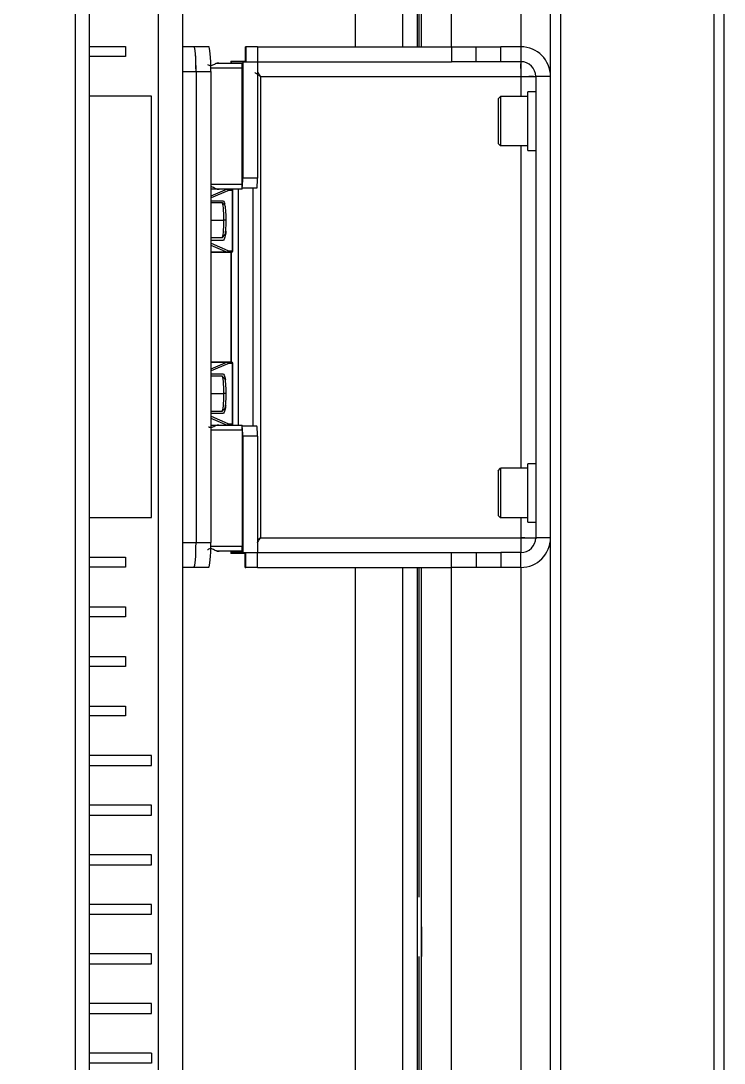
# Model space of a CAD drawing. Header units: millimetres. Extents: x -15291 to 293567, y -98510 to 49398.
# Drawn here: x 50208.5 to 50350.3, y 25559.3 to 25769.6 of the extents above; entities that cross this region are included whole.
import ezdxf

# ---------------------------------------------------------------- set-up
doc = ezdxf.new("R2010")
doc.units = ezdxf.units.MM
doc.header["$LTSCALE"] = 50
doc.header["$MEASUREMENT"] = 0
doc.linetypes.add('PHANTOM2', pattern=[1.25, 0.625, -0.125, 0.125, -0.125, 0.125, -0.125])
doc.layers.add('DV16_Standard', color=7, linetype='CONTINUOUS')

msp = doc.modelspace()

# ---------------------------------------------------------------- linework, layer by layer
at = {"layer": 'DV16_Standard', "color": 7, "linetype": 'Continuous', "ltscale": 254}
for p, q in [((50317.34, 25966.95), (50317.34, 25456.7)), ((50317.34, 25966.95), (50317.34, 25456.7)), ((50348.34, 25456.7), (50348.34, 25966.95)), ((50315.34, 25458.32), (50315.34, 25965.32)), ((50315.34, 25458.32), (50315.34, 25965.32)), ((50350.34, 25458.32), (50350.34, 25965.32)), ((50222.29, 25921.37), (50222.29, 25502.37)), ((50219.56, 25504.37), (50219.56, 25919.37)), ((50288.53, 25764.32), (50288.53, 25897.34)), ((50289.34, 25764.32), (50289.34, 25898.82)), ((50295.34, 25764.32), (50295.34, 25898.82)), ((50309.34, 25898.82), (50309.34, 25764.32)), ((50285.53, 25764.32), (50285.53, 25895.82)), ((50236.19, 25871.37), (50236.19, 25552.37)), ((50241.17, 25552.37), (50241.17, 25871.37)), ((50275.97, 25871.37), (50275.97, 25764.32)), ((50288.84, 25764.32), (50288.84, 25830.82)), ((50222.29, 25764.37), (50229.65, 25764.37)), ((50229.65, 25764.37), (50229.65, 25762.37)), ((50241.17, 25764.37), (50243.42, 25764.37)), ((50241.17, 25764.37), (50243.42, 25764.37)), ((50243.42, 25764.37), (50246.41, 25764.37)), ((50253.76, 25764.32), (50253.92, 25764.32)), ((50253.76, 25764.32), (50253.76, 25761.46)), ((50256.25, 25764.32), (50253.92, 25764.32)), ((50253.92, 25764.32), (50253.92, 25761.32)), ((50256.25, 25764.32), (50295.34, 25764.32)), ((50256.25, 25764.32), (50256.25, 25761.32)), ((50295.34, 25764.32), (50300.34, 25764.32)), ((50295.34, 25764.32), (50295.34, 25761.32)), ((50295.34, 25764.32), (50295.34, 25761.32)), ((50300.34, 25764.32), (50305.34, 25764.32)), ((50300.34, 25761.32), (50300.34, 25764.32)), ((50309.34, 25764.32), (50305.34, 25764.32)), ((50305.34, 25761.32), (50305.34, 25764.32)), ((50309.34, 25764.32), (50309.34, 25761.32)), ((50229.65, 25762.37), (50222.29, 25762.37)), ((50248.07, 25761.02), (50253.09, 25761.02)), ((50248.48, 25761.02), (50248.1, 25761.02)), ((50248.48, 25761.02), (50248.5, 25761.02)), ((50250.88, 25761.46), (50250.91, 25761.32)), ((50250.88, 25761.46), (50253.76, 25761.46)), ((50250.88, 25761.46), (50250.88, 25761.02)), ((50250.91, 25761.32), (50250.91, 25761.02)), ((50253.26, 25761.32), (50250.91, 25761.32)), ((50253.26, 25761.32), (50253.26, 25737.82)), ((50253.26, 25761.32), (50256.25, 25761.32)), ((50256.25, 25761.32), (50295.34, 25761.32)), ((50256.25, 25761.32), (50256.25, 25737.82)), ((50300.34, 25761.32), (50295.34, 25761.32)), ((50305.34, 25761.32), (50300.34, 25761.32)), ((50309.34, 25761.32), (50305.34, 25761.32)), ((50309.34, 25761.21), (50309.34, 25761.32)), ((50309.34, 25759.94), (50309.34, 25760.9)), ((50241.17, 25759.37), (50243.85, 25759.37)), ((50243.85, 25759.37), (50243.85, 25664.37)), ((50243.85, 25759.37), (50246.84, 25759.37)), ((50243.85, 25759.37), (50243.85, 25664.37)), ((50253.17, 25760.02), (50246.84, 25760.02)), ((50246.84, 25759.37), (50246.84, 25664.37)), ((50253.17, 25736.62), (50253.17, 25760.02)), ((50256.88, 25758.32), (50309.34, 25758.32)), ((50256.88, 25758.32), (50256.88, 25665.32)), ((50309.34, 25758.32), (50309.34, 25754.32)), ((50311.91, 25758.32), (50310.95, 25758.32)), ((50312.34, 25758.32), (50312.22, 25758.32)), ((50315.34, 25758.32), (50312.34, 25758.32)), ((50312.34, 25758.32), (50312.34, 25665.32)), ((50234.88, 25754.37), (50222.29, 25754.37)), ((50234.88, 25669.37), (50234.88, 25754.37)), ((50304.74, 25753.82), (50305.24, 25754.32)), ((50305.24, 25754.32), (50305.24, 25744.32)), ((50310.74, 25754.32), (50305.24, 25754.32)), ((50310.74, 25743.42), (50310.74, 25755.22)), ((50312.34, 25755.22), (50310.74, 25755.22)), ((50304.74, 25753.82), (50304.74, 25744.82)), ((50304.74, 25744.82), (50305.24, 25744.32)), ((50310.74, 25744.32), (50305.24, 25744.32)), ((50309.34, 25744.32), (50309.34, 25679.32)), ((50310.74, 25743.42), (50312.34, 25743.42)), ((50256.25, 25737.82), (50253.26, 25737.82)), ((50246.84, 25736.62), (50253.17, 25736.62)), ((50250.12, 25735.62), (50246.84, 25735.62)), ((50250.12, 25735.62), (50246.84, 25734.22)), ((50246.94, 25733.91), (50250.36, 25735.37)), ((50253.09, 25735.62), (50248.07, 25735.62)), ((50248.09, 25735.62), (50248.5, 25735.62)), ((50251.18, 25735.37), (50250.36, 25735.37)), ((50251.28, 25735.37), (50251.18, 25735.37)), ((50251.18, 25723.17), (50251.18, 25735.37)), ((50251.28, 25723.17), (50251.28, 25735.37)), ((50252.39, 25688.02), (50252.39, 25735.62)), ((50256.08, 25735.82), (50253.14, 25735.82)), ((50255.38, 25687.82), (50255.38, 25735.82)), ((50247.02, 25733.27), (50249.25, 25733.27)), ((50249.16, 25732.87), (50246.84, 25732.87)), ((50249.69, 25732.36), (50249.19, 25732.86)), ((50246.84, 25729.37), (50249.47, 25729.37)), ((50249.92, 25729.37), (50249.47, 25729.37)), ((50246.84, 25725.87), (50249.16, 25725.87)), ((50250.36, 25723.17), (50246.94, 25724.64)), ((50249.25, 25725.27), (50247.02, 25725.27)), ((50249.19, 25725.89), (50249.69, 25726.38)), ((50246.84, 25724.32), (50250.12, 25722.92)), ((50250.12, 25722.92), (50246.84, 25722.92)), ((50246.84, 25722.92), (50250.12, 25722.92)), ((50250.12, 25722.92), (50250.93, 25722.92)), ((50250.36, 25723.17), (50251.18, 25723.17)), ((50250.88, 25722.92), (50250.88, 25700.72)), ((50250.91, 25722.92), (50250.91, 25700.72)), ((50250.93, 25722.92), (50251.03, 25722.92)), ((50251.18, 25723.17), (50251.28, 25723.17)), ((50246.84, 25700.72), (50250.12, 25700.72)), ((50250.12, 25700.72), (50246.84, 25700.72)), ((50250.12, 25700.72), (50246.84, 25699.32)), ((50246.94, 25699.01), (50250.36, 25700.47)), ((50250.93, 25700.72), (50250.12, 25700.72)), ((50251.18, 25700.47), (50250.36, 25700.47)), ((50250.93, 25700.72), (50251.03, 25700.72)), ((50251.28, 25700.47), (50251.18, 25700.47)), ((50251.18, 25688.27), (50251.18, 25700.47)), ((50251.28, 25688.27), (50251.28, 25700.47)), ((50249.16, 25697.87), (50246.84, 25697.87)), ((50247.02, 25698.37), (50249.25, 25698.37)), ((50249.69, 25697.36), (50249.19, 25697.86)), ((50246.84, 25694.37), (50249.47, 25694.37)), ((50249.92, 25694.37), (50249.47, 25694.37)), ((50249.19, 25690.89), (50249.69, 25691.38)), ((50246.84, 25690.87), (50249.16, 25690.87)), ((50246.84, 25689.42), (50250.12, 25688.02)), ((50250.36, 25688.27), (50246.94, 25689.74)), ((50249.25, 25690.37), (50247.02, 25690.37)), ((50246.84, 25688.02), (50250.12, 25688.02)), ((50253.17, 25687.02), (50246.84, 25687.02)), ((50248.07, 25688.02), (50253.09, 25688.02)), ((50248.48, 25688.02), (50248.1, 25688.02)), ((50248.48, 25688.02), (50248.5, 25688.02)), ((50250.36, 25688.27), (50251.18, 25688.27)), ((50251.18, 25688.27), (50251.28, 25688.27)), ((50256.08, 25687.82), (50253.14, 25687.82)), ((50253.17, 25687.02), (50253.17, 25663.62)), ((50256.25, 25685.82), (50253.26, 25685.82)), ((50253.26, 25685.82), (50253.26, 25662.32)), ((50256.25, 25685.82), (50256.25, 25662.32)), ((50304.74, 25678.82), (50305.24, 25679.32)), ((50304.74, 25678.82), (50304.74, 25669.82)), ((50305.24, 25679.32), (50305.24, 25669.32)), ((50310.74, 25679.32), (50305.24, 25679.32)), ((50310.74, 25668.42), (50310.74, 25680.22)), ((50312.34, 25680.22), (50310.74, 25680.22)), ((50222.29, 25669.37), (50234.88, 25669.37)), ((50304.74, 25669.82), (50305.24, 25669.32)), ((50310.74, 25669.32), (50305.24, 25669.32)), ((50309.34, 25669.32), (50309.34, 25665.32)), ((50310.74, 25668.42), (50312.34, 25668.42)), ((50241.17, 25664.37), (50243.85, 25664.37)), ((50243.85, 25664.37), (50246.84, 25664.37)), ((50256.88, 25665.32), (50309.34, 25665.32)), ((50309.34, 25665.32), (50309.34, 25662.32)), ((50315.34, 25665.32), (50312.34, 25665.32)), ((50246.84, 25663.62), (50253.17, 25663.62)), ((50253.09, 25662.62), (50248.07, 25662.62)), ((50248.09, 25662.62), (50248.5, 25662.62)), ((50250.88, 25662.62), (50250.88, 25662.19)), ((50250.88, 25662.19), (50250.91, 25662.32)), ((50250.88, 25662.19), (50253.76, 25662.19)), ((50250.91, 25662.62), (50250.91, 25662.32)), ((50253.26, 25662.32), (50250.91, 25662.32)), ((50253.26, 25662.32), (50256.25, 25662.32)), ((50253.76, 25659.32), (50253.76, 25662.19)), ((50253.92, 25659.32), (50253.92, 25662.32)), ((50256.25, 25659.32), (50256.25, 25662.32)), ((50256.25, 25662.32), (50295.34, 25662.32)), ((50295.34, 25659.32), (50295.34, 25662.32)), ((50295.34, 25659.32), (50295.34, 25662.32)), ((50295.34, 25662.32), (50300.34, 25662.32)), ((50300.34, 25662.32), (50305.34, 25662.32)), ((50300.34, 25662.32), (50300.34, 25659.32)), ((50309.34, 25662.32), (50305.34, 25662.32)), ((50305.34, 25662.32), (50305.34, 25659.32)), ((50309.34, 25659.32), (50309.34, 25662.32)), ((50222.29, 25661.37), (50229.65, 25661.37)), ((50229.65, 25661.37), (50229.65, 25659.37)), ((50229.65, 25659.37), (50222.29, 25659.37)), ((50241.17, 25659.37), (50243.42, 25659.37)), ((50241.17, 25659.37), (50243.42, 25659.37)), ((50243.42, 25659.37), (50246.41, 25659.37)), ((50253.76, 25659.32), (50253.92, 25659.32)), ((50256.25, 25659.32), (50253.92, 25659.32)), ((50256.25, 25659.32), (50295.34, 25659.32)), ((50275.97, 25659.32), (50275.97, 25552.37)), ((50285.53, 25527.82), (50285.53, 25659.32)), ((50288.53, 25526.31), (50288.53, 25659.32)), ((50288.84, 25592.82), (50288.84, 25659.32)), ((50289.34, 25524.82), (50289.34, 25659.32)), ((50295.34, 25524.82), (50295.34, 25659.32)), ((50300.34, 25659.32), (50295.34, 25659.32)), ((50305.34, 25659.32), (50300.34, 25659.32)), ((50309.34, 25659.32), (50305.34, 25659.32)), ((50309.34, 25659.32), (50309.34, 25524.82)), ((50222.29, 25651.37), (50229.65, 25651.37)), ((50229.65, 25651.37), (50229.65, 25649.37)), ((50229.65, 25649.37), (50222.29, 25649.37)), ((50222.29, 25641.37), (50229.65, 25641.37)), ((50229.65, 25641.37), (50229.65, 25639.37)), ((50229.65, 25639.37), (50222.29, 25639.37)), ((50222.29, 25631.37), (50229.65, 25631.37)), ((50229.65, 25631.37), (50229.65, 25629.37)), ((50229.65, 25629.37), (50222.29, 25629.37)), ((50234.88, 25621.37), (50222.29, 25621.37)), ((50234.88, 25619.37), (50234.88, 25621.37)), ((50222.29, 25619.37), (50234.88, 25619.37)), ((50234.88, 25611.37), (50222.29, 25611.37)), ((50234.88, 25609.37), (50234.88, 25611.37)), ((50222.29, 25609.37), (50234.88, 25609.37)), ((50234.88, 25601.37), (50222.29, 25601.37)), ((50234.88, 25599.37), (50234.88, 25601.37)), ((50222.29, 25599.37), (50234.88, 25599.37)), ((50289.34, 25586.82), (50289.34, 25592.82)), ((50234.88, 25591.37), (50222.29, 25591.37)), ((50234.88, 25589.37), (50234.88, 25591.37)), ((50222.29, 25589.37), (50234.88, 25589.37)), ((50289.34, 25586.82), (50289.34, 25580.82)), ((50234.88, 25581.37), (50222.29, 25581.37)), ((50234.88, 25579.37), (50234.88, 25581.37)), ((50288.84, 25526.27), (50288.84, 25580.82)), ((50222.29, 25579.37), (50234.88, 25579.37)), ((50234.88, 25571.37), (50222.29, 25571.37)), ((50234.88, 25569.37), (50234.88, 25571.37)), ((50222.29, 25569.37), (50234.88, 25569.37)), ((50234.88, 25561.37), (50222.29, 25561.37)), ((50234.88, 25561.37), (50234.88, 25559.37)), ((50234.88, 25559.37), (50222.29, 25559.37))]:
    msp.add_line(p, q, dxfattribs=at)
at = {"layer": 'DV16_Standard', "color": 4, "linetype": 'PHANTOM2', "ltscale": 254}
msp.add_arc((50323.34, 25463.12), 504.82, 87.1614, 180, dxfattribs=at)
at = {"layer": 'DV16_Standard', "color": 7, "linetype": 'Continuous', "ltscale": 254}
for centre, radius, start, end in [((50309.34, 25758.32), 6, 0, 90), ((50473.25, 25759.82), 163.92, 179.5183, 180.5243), ((50309.34, 25758.32), 3, 0, 90), ((50310.84, 25922.23), 163.92, 269.4757, 270.4817), ((50251.03, 25735.37), 0.25, 0, 90), ((50250.12, 25723.16), 0.242, 270, 271.2288), ((50251.03, 25723.17), 0.25, 270, 0), ((50251.03, 25700.47), 0.25, 0, 90), ((50251.03, 25688.27), 0.25, 270, 0), ((50309.34, 25665.32), 6, 270, 0), ((50309.34, 25665.32), 3, 270, 0), ((50312.34, 26376.07), 710.75, 269.75816, 270.01668), ((50310.84, 25799.47), 134.16, 269.3594, 270.5775)]:
    msp.add_arc(centre, radius, start, end, dxfattribs=at)
for centre, major_axis, ratio, start_param, end_param in [((50243.42, 25759.37), (0, 5), 0.087156, 4.712389, 6.283185), ((50243.42, 25759.37), (0, -5), 0.087156, 1.570796, 3.141593), ((50246.41, 25759.37), (0, 5), 0.087156, 4.712389, 6.283185), ((50253.09, 25760.02), (0, -1), 0.087156, 1.570796, 3.141596), ((50253.09, 25737.82), (0, -2), 0.087156, 0.389761, 1.570796), ((50256.08, 25737.82), (0, 2), 0.087156, 3.141593, 4.712389), ((50250.12, 25735.37), (0, 0.25), 0.983719, 4.712389, 6.283185), ((50250.12, 25735.37), (0.098, -0.23), 0.980827, 1.173669, 2.72343), ((50250.93, 25735.37), (0, -0.25), 0.983719, 1.570796, 3.141593), ((50253.09, 25736.62), (0, -1), 0.087156, 0, 1.570796), ((50249.16, 25729.37), (0, -3.5), 0.087156, 1.570796, 3.141593), ((50249.66, 25729.37), (0, -3), 0.087156, 1.570796, 3.053992), ((50249.16, 25729.37), (0, 3.5), 0.087156, 3.141593, 4.712389), ((50249.66, 25729.37), (0, 3), 0.087156, 3.229193, 4.712389), ((50250.12, 25723.17), (-0.098, -0.23), 0.980827, 0.418163, 1.967924), ((50250.12, 25723.17), (0, -0.25), 0.983719, 0.021097, 0.403324), ((50250.12, 25723.17), (0, -0.25), 0.983719, 0.403324, 1.570796), ((50250.93, 25723.17), (0, -0.25), 0.983719, 0, 1.570796), ((50250.12, 25700.47), (0, 0.25), 0.983719, 4.712389, 6.283185), ((50250.12, 25700.47), (0.098, -0.23), 0.980827, 1.173669, 2.72343), ((50250.93, 25700.47), (0, -0.25), 0.983719, 1.570796, 3.141593), ((50249.16, 25694.37), (0, -3.5), 0.087156, 1.570796, 3.141593), ((50249.66, 25694.37), (0, -3), 0.087156, 1.570796, 3.053992), ((50249.16, 25694.37), (0, 3.5), 0.087156, 3.141593, 4.712389), ((50249.66, 25694.37), (0, 3), 0.087156, 3.229193, 4.712389), ((50250.12, 25688.27), (-0.098, -0.23), 0.980827, 0.418163, 1.967924), ((50250.12, 25688.27), (0, -0.25), 0.983719, 0.403324, 1.570796), ((50250.93, 25688.27), (0, -0.25), 0.983719, 0, 1.570796), ((50253.09, 25687.02), (0, -1), 0.087156, 1.570796, 3.141596), ((50253.09, 25685.82), (0, -2), 0.087156, 1.570796, 2.751832), ((50256.08, 25685.82), (0, 2), 0.087156, 4.712389, 6.283185), ((50243.42, 25664.37), (0, 5), 0.087156, 3.141593, 4.712389), ((50243.42, 25664.37), (0, -5), 0.087156, 0, 1.570796), ((50246.41, 25664.37), (0, 5), 0.087156, 3.141593, 4.712389), ((50253.09, 25663.62), (0, -1), 0.087156, 0, 1.570796)]:
    msp.add_ellipse(centre, major_axis=major_axis, ratio=ratio, start_param=start_param, end_param=end_param, dxfattribs=at)
for points, knots in [([(50246.16, 25760.77), (50246.26, 25760.72), (50246.46, 25760.63), (50246.78, 25760.53), (50247.12, 25760.59), (50247.47, 25760.77), (50247.74, 25760.92), (50247.95, 25761.01), (50248.03, 25761.02), (50248.07, 25761.02)], [0, 0, 0, 0, 0.148158, 0.280537, 0.402355, 0.569351, 0.793514, 0.896762, 1, 1, 1, 1]), ([(50256.88, 25758.32), (50256.78, 25758.39), (50256.57, 25758.53), (50256.26, 25758.74), (50255.98, 25758.93), (50255.81, 25759.05), (50255.74, 25759.11)], [0, 0, 0, 0, 0.266505, 0.533004, 0.7995, 1, 1, 1, 1]), ([(50256.25, 25759.27), (50256.27, 25759.24), (50256.32, 25759.16), (50256.42, 25759.02), (50256.53, 25758.85), (50256.65, 25758.68), (50256.77, 25758.5), (50256.85, 25758.38), (50256.88, 25758.32)], [0, 0, 0, 0, 0.079848, 0.263875, 0.447904, 0.631934, 0.815966, 1, 1, 1, 1]), ([(50248.07, 25735.62), (50248.02, 25735.63), (50247.87, 25735.65), (50247.58, 25735.81), (50247.24, 25736.01), (50246.97, 25736.09), (50246.85, 25736.09), (50246.84, 25736.09)], [0, 0, 0, 0, 0.190387, 0.514947, 0.788492, 0.977979, 1, 1, 1, 1]), ([(50249.25, 25733.27), (50249.34, 25733.27), (50249.49, 25733.14), (50249.62, 25732.75), (50249.67, 25732.59)], [0, 0, 0, 0, 0.653931, 1, 1, 1, 1]), ([(50249.88, 25727.11), (50249.88, 25727.1), (50249.85, 25726.86), (50249.75, 25726.21), (50249.53, 25725.44), (50249.34, 25725.27), (50249.25, 25725.27)], [0, 0, 0, 0, 0.00886, 0.207088, 0.603544, 1, 1, 1, 1]), ([(50249.85, 25691.95), (50249.83, 25691.81), (50249.74, 25691.25), (50249.53, 25690.54), (50249.34, 25690.37), (50249.25, 25690.37)], [0, 0, 0, 0, 0.141471, 0.570735, 1, 1, 1, 1]), ([(50246.38, 25687.67), (50246.41, 25687.66), (50246.54, 25687.6), (50246.78, 25687.53), (50247.12, 25687.59), (50247.47, 25687.77), (50247.74, 25687.92), (50247.95, 25688.01), (50248.03, 25688.02), (50248.07, 25688.02)], [0, 0, 0, 0, 0.050288, 0.197876, 0.33369, 0.519873, 0.769791, 0.884901, 1, 1, 1, 1]), ([(50256.24, 25664.89), (50256.28, 25664.92), (50256.37, 25664.98), (50256.53, 25665.09), (50256.71, 25665.2), (50256.83, 25665.28), (50256.88, 25665.32)], [0, 0, 0, 0, 0.18726, 0.45817, 0.729083, 1, 1, 1, 1]), ([(50256.25, 25664.38), (50256.27, 25664.4), (50256.32, 25664.48), (50256.42, 25664.62), (50256.53, 25664.79), (50256.65, 25664.97), (50256.77, 25665.15), (50256.85, 25665.26), (50256.88, 25665.32)], [0, 0, 0, 0, 0.079849, 0.263875, 0.447902, 0.631932, 0.815965, 1, 1, 1, 1]), ([(50248.07, 25662.62), (50248.02, 25662.63), (50247.87, 25662.65), (50247.58, 25662.81), (50247.24, 25663.01), (50246.89, 25663.11), (50246.54, 25663.06), (50246.31, 25662.95), (50246.18, 25662.88), (50246.16, 25662.87)], [0, 0, 0, 0, 0.133087, 0.359965, 0.551181, 0.683639, 0.80553, 0.972626, 1, 1, 1, 1])]:
    msp.add_open_spline(points, degree=3, knots=knots, dxfattribs=at)
for points, degree in [([(50250.12, 25735.62), (50250.12, 25735.62), (50250.12, 25735.62)], 2), ([(50250.12, 25722.92), (50250.12, 25722.92), (50250.12, 25722.92)], 2), ([(50250.12, 25700.72), (50250.12, 25700.72), (50250.12, 25700.72)], 2), ([(50249.25, 25698.37), (50249.34, 25698.37), (50249.53, 25698.2), (50249.71, 25697.59), (50249.78, 25697.2)], 3), ([(50250.12, 25688.02), (50250.12, 25688.02), (50250.12, 25688.02)], 2)]:
    msp.add_open_spline(points, degree=degree, dxfattribs=at)

doc.saveas('drawing.dxf')
